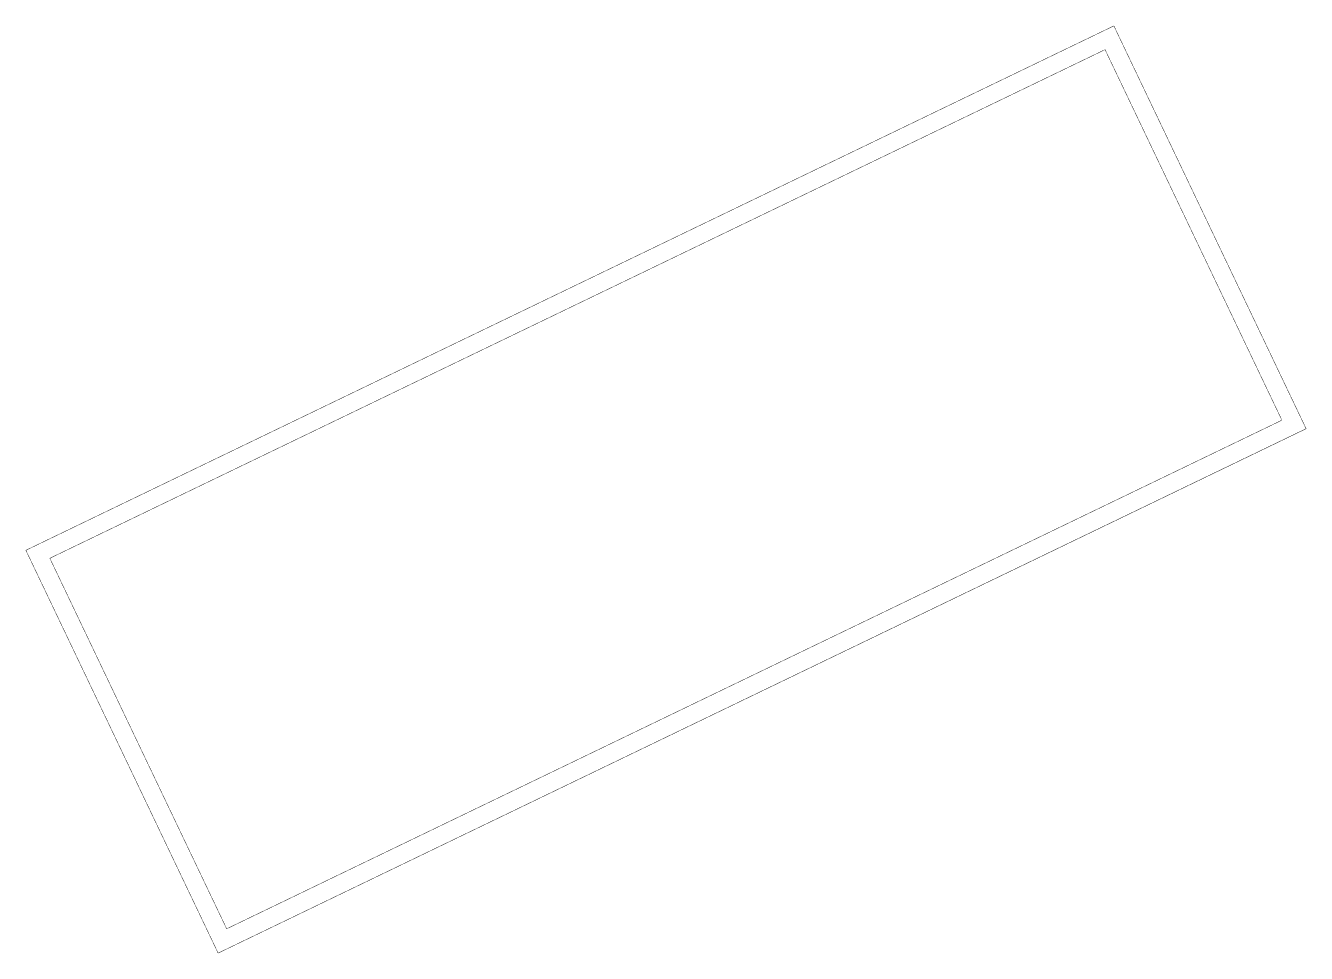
# Model space of a CAD drawing. Header units: metres. Extents: x 679989 to 680624, y 2749733 to 2750193.
import ezdxf

# ---------------------------------------------------------------- set-up
doc = ezdxf.new("R2010")
doc.units = ezdxf.units.M
for name, pattern in [('CENTER', [50.8, 31.75, -6.35, 6.35, -6.35]), ('DASHED', [0.75, 0.5, -0.25]), ('DASHED2', [0.375, 0.25, -0.125])]:
    doc.linetypes.add(name, pattern=pattern)
for name, color, linetype in [('Design limit', 30, 'DASHED'), ('Design limit_250', 30, 'DASHED'), ('Park boundary', 20, 'DASHED'), ('Park boundary_250', 20, 'DASHED')]:
    doc.layers.add(name, color=color, linetype=linetype)

msp = doc.modelspace()

# ---------------------------------------------------------------- linework, layer by layer
at = {"layer": 'Design limit', "linetype": 'DASHED2', "lineweight": 30, "const_width": 0.2}
msp.add_lwpolyline([(680084.69, 2749733.63), (680623.39, 2749993.27), (680528.2, 2750192.73), (679989.5, 2749933.08)], close=True, dxfattribs=at)
at = {"layer": 'Design limit_250', "linetype": 'DASHED2', "lineweight": 30, "const_width": 0.2}
msp.add_lwpolyline([(680084.69, 2749733.63), (680623.38, 2749993.28), (680528.2, 2750192.73), (679989.5, 2749933.08)], close=True, dxfattribs=at)
at = {"layer": 'Park boundary', "lineweight": 50, "ltscale": 2, "const_width": 0.2}
msp.add_lwpolyline([(680523.84, 2750180.97), (680001.36, 2749929.13), (680088.92, 2749745.66), (680611.4, 2749997.49)], close=True, dxfattribs=at)
at = {"layer": 'Park boundary_250', "linetype": 'CENTER', "lineweight": 50, "ltscale": 0.014, "const_width": 0.2}
msp.add_lwpolyline([(680523.84, 2750180.97), (680001.36, 2749929.13), (680088.92, 2749745.66), (680611.4, 2749997.49)], close=True, dxfattribs=at)

doc.saveas('drawing.dxf')
